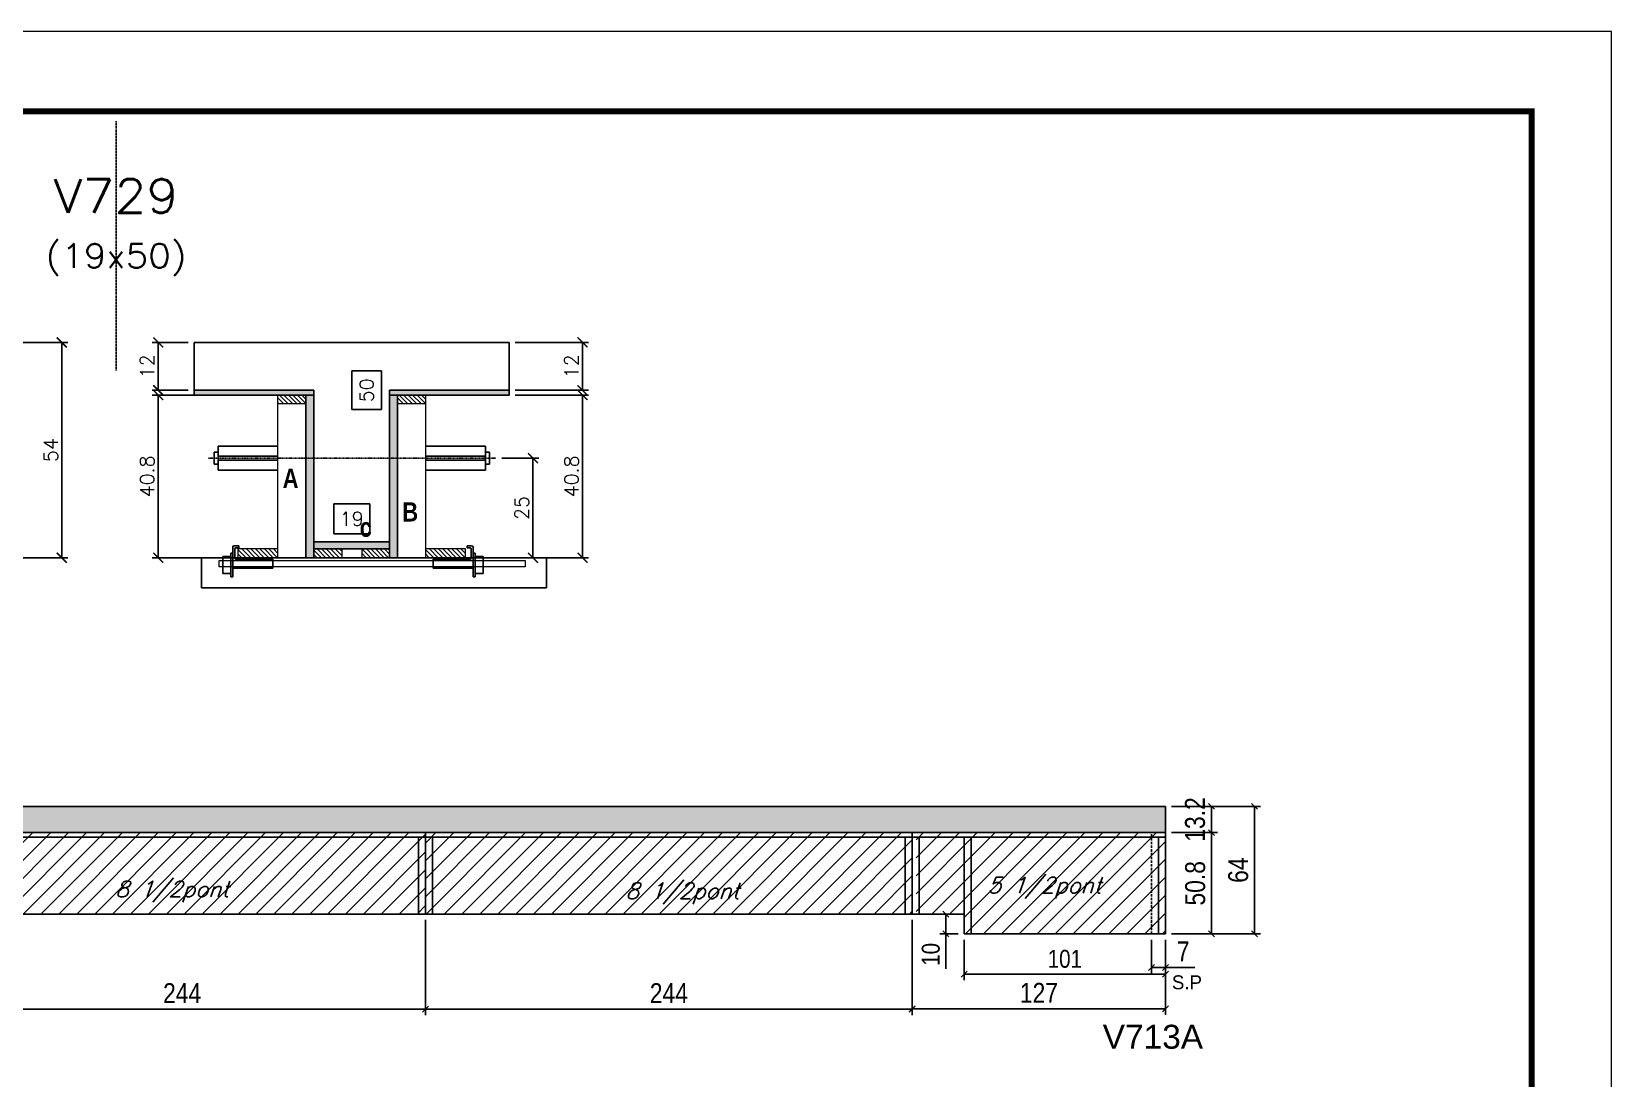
# Model space of a CAD drawing. Extents: x -20960 to -5926, y -2106 to 21915.
# Drawn here: x -9929 to -9137, y 12202 to 12727 of the extents above; entities that cross this region are included whole.
import ezdxf
from ezdxf.enums import TextEntityAlignment as Align

# ---------------------------------------------------------------- set-up
doc = ezdxf.new("R2010")
doc.units = 0
doc.linetypes.add('DASHED', pattern=[0.75, 0.5, -0.25])
doc.linetypes.add('HIDDEN', pattern=[0.375, 0.25, -0.125])
for name, color, linetype in [('5', 5, 'Continuous'), ('barrote', 251, 'Continuous'), ('COTA', 241, 'Continuous'), ('Cota Seção (2x)', 4, 'Continuous'), ('detalhes', 4, 'Continuous'), ('Painéis', 200, 'Continuous'), ('presilha', 1, 'Continuous'), ('Reaproveitamento', 251, 'Continuous'), ('SARR_2.2x7', 40, 'Continuous'), ('SARR_3.5x7', 81, 'Continuous'), ('TENSOR', 3, 'Continuous'), ('texto', 7, 'Continuous'), ('Texto de Titulo', 7, 'Continuous'), ('Texto Qtd Sarr', 242, 'Continuous')]:
    doc.layers.add(name, color=color, linetype=linetype)
for name, color, linetype, lineweight in [('CONCRETO', 251, 'Continuous', 25), ('Folhas', 255, 'Continuous', 9), ('Hachura', 251, 'Continuous', 9), ('Madeira', 126, 'Continuous', 18), ('SARRAFO DE PRESSAO', 251, 'DASHED', 9), ('SCO-___-LAJ', 2, 'Continuous', 0), ('Texto Seção', 7, 'Continuous', 15)]:
    doc.layers.add(name, color=color, linetype=linetype, lineweight=lineweight)
doc.styles.add('COTA TECNICA', font='techl___.ttf', dxfattribs={"height": 10})
doc.styles.add('COTA TECNICA-50', font='techl___.ttf', dxfattribs={"height": 9})
doc.styles.add('Romans', font='romans.shx')
doc.styles.add('ROMAS860', font='ROMAS860.SHX')
doc.styles.get("Standard").update_dxf_attribs({"font": 'arial.ttf'})
doc.styles.add('TECNICA', font='techb___.ttf', dxfattribs={"height": 10})
doc.dimstyles.new('COTA PAINEL-50', dxfattribs={"dimtxt": 9, "dimasz": 3, "dimexe": 3, "dimexo": 3, "dimgap": 3, "dimtad": 1, "dimdec": 1, "dimzin": 12, "dimdsep": 46, "dimtxsty": 'COTA TECNICA-50', "dimblk1": 'OBLIQUE', "dimblk2": 'OBLIQUE', "dimsah": 1, "dimcen": 0.9, "dimclrd": 4, "dimclre": 4, "dimclrt": 240, "dimadec": 1, "dimazin": 3, "dimtfac": 1, "dimtdec": 1, "dimtmove": 0, "dimatfit": 3, "dimfxl": 1, "dimtolj": 1, "dimtzin": 12, "dimarcsym": 0})
doc.dimstyles.new('Cota Seção (2x)', dxfattribs={"dimtxt": 7, "dimasz": 5, "dimexe": 3, "dimexo": 3, "dimgap": 2, "dimtad": 3, "dimdec": 1, "dimlfac": 0.5, "dimzin": 12, "dimdsep": 46, "dimtxsty": 'Romans', "dimblk": 'ARCHTICK', "dimcen": 0, "dimclrd": 4, "dimclre": 4, "dimclrt": 1, "dimadec": 1, "dimazin": 3, "dimtfac": 1, "dimtdec": 1, "dimtmove": 0, "dimatfit": 3, "dimldrblk": 'OBLIQUE', "dimfxl": 1, "dimtolj": 1, "dimtzin": 12, "dimarcsym": 0})
doc.dimstyles.new('Cota Seção interna', dxfattribs={"dimtxt": 7, "dimasz": 6, "dimexe": 0.18, "dimexo": 2, "dimgap": -4, "dimtad": 3, "dimdec": 1, "dimlfac": 0.5, "dimzin": 12, "dimdsep": 46, "dimtxsty": 'Romans', "dimblk": 'ARCHTICK', "dimcen": 0.09, "dimse1": 1, "dimse2": 1, "dimsd1": 1, "dimsd2": 1, "dimclrd": 180, "dimclre": 5, "dimclrt": 1, "dimadec": 0, "dimazin": 3, "dimtfac": 1, "dimtdec": 1, "dimtofl": 0, "dimtmove": 0, "dimatfit": 3, "dimldrblk": 'ARCHTICK', "dimfxl": 1, "dimtolj": 1, "dimtzin": 0, "dimarcsym": 0})
doc.dimstyles.new('PAINEL', dxfattribs={"dimtxt": 10, "dimasz": 3, "dimexe": 3, "dimexo": 3, "dimgap": 3, "dimtad": 1, "dimdec": 1, "dimzin": 12, "dimdsep": 46, "dimtxsty": 'COTA TECNICA', "dimblk1": 'OBLIQUE', "dimblk2": 'OBLIQUE', "dimsah": 1, "dimcen": 0.9, "dimclrd": 4, "dimclre": 4, "dimclrt": 240, "dimadec": 1, "dimazin": 3, "dimtfac": 1, "dimtdec": 1, "dimtmove": 0, "dimatfit": 3, "dimfxl": 1, "dimtolj": 1, "dimtzin": 12, "dimarcsym": 0})

# ---------------------------------------------------------------- blocks, each defined once
blk = doc.blocks.new('9999999999')
at = {"layer": 'Folhas'}
blk.add_lwpolyline([(98138.98, 34190.21), (99623.98, 34190.21), (99623.98, 35240.21), (98138.98, 35240.21)], close=True, dxfattribs=at)
at = {"layer": 'Folhas', "color": 30, "const_width": 3}
blk.add_lwpolyline([(98213.98, 34230.21), (99583.98, 34230.21), (99583.98, 35200.21), (98213.98, 35200.21)], close=True, dxfattribs=at)
blk = doc.blocks.new('_Oblique')
at = {"color": 0, "linetype": 'ByBlock', "lineweight": -2}
blk.add_line((-0.5, -0.5), (0.5, 0.5), dxfattribs=at)
blk = doc.blocks.new('*D1122')
at = {"layer": 'COTA', "color": 4, "linetype": 'ByBlock', "lineweight": -2, "transparency": 16777216}
for p, q in [((-9367.47, 12271.24), (-9367.47, 12254.44)), ((-9360.47, 12271.24), (-9360.47, 12254.44)), ((-9367.47, 12257.44), (-9360.47, 12257.44)), ((-9360.47, 12257.44), (-9345.74, 12257.44))]:
    blk.add_line(p, q, dxfattribs=at)
at = {"layer": 'Defpoints', "color": 0, "linetype": 'ByBlock', "transparency": 16777216}
for p in [(-9367.47, 12274.24), (-9360.47, 12274.24), (-9360.47, 12257.44)]:
    blk.add_point(p, dxfattribs=at)
at = {"layer": 'COTA', "color": 4, "linetype": 'ByBlock', "lineweight": -2, "transparency": 16777216, "xscale": 3, "yscale": 3, "zscale": 3, "rotation": 180}
blk.add_blockref('_Oblique', (-9367.47, 12257.44), dxfattribs=at)
at = {"layer": 'COTA', "color": 4, "linetype": 'ByBlock', "lineweight": -2, "transparency": 16777216, "xscale": 3, "yscale": 3, "zscale": 3}
blk.add_blockref('_Oblique', (-9360.47, 12257.44), dxfattribs=at)
at = {"layer": 'COTA', "color": 240, "linetype": 'ByBlock', "transparency": 16777216, "insert": (-9351.61, 12265.51), "char_height": 10, "attachment_point": 5, "style": 'COTA TECNICA'}
blk.add_mtext('\\A1;7', dxfattribs=at)
blk = doc.blocks.new('*D1123')
at = {"layer": 'COTA', "color": 4, "linetype": 'ByBlock', "lineweight": -2, "transparency": 16777216}
for p, q in [((-9975.47, 12281.24), (-9975.47, 12233.49)), ((-9731.47, 12281.24), (-9731.47, 12233.49)), ((-9975.47, 12236.49), (-9731.47, 12236.49))]:
    blk.add_line(p, q, dxfattribs=at)
at = {"layer": 'Defpoints', "color": 0, "linetype": 'ByBlock', "transparency": 16777216}
for p in [(-9975.47, 12284.24), (-9731.47, 12284.24), (-9731.47, 12236.49)]:
    blk.add_point(p, dxfattribs=at)
at = {"layer": 'COTA', "color": 4, "linetype": 'ByBlock', "lineweight": -2, "transparency": 16777216, "xscale": 3, "yscale": 3, "zscale": 3, "rotation": 180}
blk.add_blockref('_Oblique', (-9975.47, 12236.49), dxfattribs=at)
at = {"layer": 'COTA', "color": 4, "linetype": 'ByBlock', "lineweight": -2, "transparency": 16777216, "xscale": 3, "yscale": 3, "zscale": 3}
blk.add_blockref('_Oblique', (-9731.47, 12236.49), dxfattribs=at)
at = {"layer": 'COTA', "color": 240, "linetype": 'ByBlock', "transparency": 16777216, "insert": (-9853.47, 12244.56), "char_height": 10, "attachment_point": 5, "style": 'COTA TECNICA'}
blk.add_mtext('\\A1;244', dxfattribs=at)
blk = doc.blocks.new('*D1124')
at = {"layer": 'COTA', "color": 4, "linetype": 'ByBlock', "lineweight": -2, "transparency": 16777216}
for p, q in [((-9731.47, 12281.24), (-9731.47, 12233.49)), ((-9487.47, 12281.24), (-9487.47, 12233.49)), ((-9731.47, 12236.49), (-9487.47, 12236.49))]:
    blk.add_line(p, q, dxfattribs=at)
at = {"layer": 'Defpoints', "color": 0, "linetype": 'ByBlock', "transparency": 16777216}
for p in [(-9731.47, 12284.24), (-9487.47, 12284.24), (-9487.47, 12236.49)]:
    blk.add_point(p, dxfattribs=at)
at = {"layer": 'COTA', "color": 4, "linetype": 'ByBlock', "lineweight": -2, "transparency": 16777216, "xscale": 3, "yscale": 3, "zscale": 3, "rotation": 180}
blk.add_blockref('_Oblique', (-9731.47, 12236.49), dxfattribs=at)
at = {"layer": 'COTA', "color": 4, "linetype": 'ByBlock', "lineweight": -2, "transparency": 16777216, "xscale": 3, "yscale": 3, "zscale": 3}
blk.add_blockref('_Oblique', (-9487.47, 12236.49), dxfattribs=at)
at = {"layer": 'COTA', "color": 240, "linetype": 'ByBlock', "transparency": 16777216, "insert": (-9609.47, 12244.56), "char_height": 10, "attachment_point": 5, "style": 'COTA TECNICA'}
blk.add_mtext('\\A1;244', dxfattribs=at)
blk = doc.blocks.new('*D1125')
at = {"layer": 'COTA', "color": 4, "linetype": 'ByBlock', "lineweight": -2, "transparency": 16777216}
for p, q in [((-9487.47, 12271.24), (-9487.47, 12233.64)), ((-9360.47, 12271.24), (-9360.47, 12233.64)), ((-9487.47, 12236.64), (-9360.47, 12236.64))]:
    blk.add_line(p, q, dxfattribs=at)
at = {"layer": 'Defpoints', "color": 0, "linetype": 'ByBlock', "transparency": 16777216}
for p in [(-9487.47, 12274.24), (-9360.47, 12274.24), (-9360.47, 12236.64)]:
    blk.add_point(p, dxfattribs=at)
at = {"layer": 'COTA', "color": 4, "linetype": 'ByBlock', "lineweight": -2, "transparency": 16777216, "xscale": 3, "yscale": 3, "zscale": 3}
for p, rotation in [((-9487.47, 12236.64), 179.9991955490414), ((-9360.47, 12236.64), 359.9991955490415)]:
    blk.add_blockref('_Oblique', p, dxfattribs=dict(at, rotation=rotation))
at = {"layer": 'COTA', "color": 240, "linetype": 'ByBlock', "transparency": 16777216, "insert": (-9423.97, 12244.72), "char_height": 10, "attachment_point": 5, "rotation": 359.9992, "style": 'COTA TECNICA'}
blk.add_mtext('\\A1;127', dxfattribs=at)
blk = doc.blocks.new('*D1126')
at = {"layer": 'COTA', "color": 4, "linetype": 'ByBlock', "lineweight": -2, "transparency": 16777216}
for p, q in [((-9357.47, 12325.04), (-9334.46, 12325.04)), ((-9337.46, 12274.24), (-9337.46, 12325.04)), ((-9357.47, 12274.24), (-9334.46, 12274.24))]:
    blk.add_line(p, q, dxfattribs=at)
at = {"layer": 'Defpoints', "color": 0, "linetype": 'ByBlock', "transparency": 16777216}
for p in [(-9360.47, 12325.04), (-9337.46, 12325.04), (-9360.47, 12274.24)]:
    blk.add_point(p, dxfattribs=at)
at = {"layer": 'COTA', "color": 4, "linetype": 'ByBlock', "lineweight": -2, "transparency": 16777216, "xscale": 3, "yscale": 3, "zscale": 3}
for p, rotation in [((-9337.46, 12325.04), 90), ((-9337.46, 12274.24), 270)]:
    blk.add_blockref('_Oblique', p, dxfattribs=dict(at, rotation=rotation))
at = {"layer": 'COTA', "color": 240, "linetype": 'ByBlock', "transparency": 16777216, "insert": (-9345.59, 12299.64), "char_height": 10, "attachment_point": 5, "rotation": 90, "style": 'COTA TECNICA'}
blk.add_mtext('\\A1;50.8', dxfattribs=at)
blk = doc.blocks.new('*D1127')
at = {"layer": 'COTA', "color": 4, "linetype": 'ByBlock', "lineweight": -2, "transparency": 16777216}
for p, q in [((-9357.47, 12338.24), (-9334.46, 12338.24)), ((-9337.46, 12338.24), (-9337.46, 12325.04)), ((-9357.47, 12325.04), (-9334.46, 12325.04))]:
    blk.add_line(p, q, dxfattribs=at)
at = {"layer": 'Defpoints', "color": 0, "linetype": 'ByBlock', "transparency": 16777216}
for p in [(-9360.47, 12338.24), (-9360.47, 12325.04), (-9337.46, 12325.04)]:
    blk.add_point(p, dxfattribs=at)
at = {"layer": 'COTA', "color": 4, "linetype": 'ByBlock', "lineweight": -2, "transparency": 16777216, "xscale": 3, "yscale": 3, "zscale": 3}
for p, rotation in [((-9337.46, 12338.24), 90), ((-9337.46, 12325.04), 270)]:
    blk.add_blockref('_Oblique', p, dxfattribs=dict(at, rotation=rotation))
at = {"layer": 'COTA', "color": 240, "linetype": 'ByBlock', "transparency": 16777216, "insert": (-9345.68, 12331.64), "char_height": 10, "attachment_point": 5, "rotation": 90, "style": 'COTA TECNICA'}
blk.add_mtext('\\A1;13.2', dxfattribs=at)
blk = doc.blocks.new('*D1128')
at = {"layer": 'COTA', "color": 4, "linetype": 'ByBlock', "lineweight": -2, "transparency": 16777216}
for p, q in [((-9357.47, 12338.24), (-9312.92, 12338.24)), ((-9315.92, 12338.24), (-9315.92, 12274.24)), ((-9357.47, 12274.24), (-9312.92, 12274.24))]:
    blk.add_line(p, q, dxfattribs=at)
at = {"layer": 'Defpoints', "color": 0, "linetype": 'ByBlock', "transparency": 16777216}
for p in [(-9360.47, 12338.24), (-9360.47, 12274.24), (-9315.92, 12274.24)]:
    blk.add_point(p, dxfattribs=at)
at = {"layer": 'COTA', "color": 4, "linetype": 'ByBlock', "lineweight": -2, "transparency": 16777216, "xscale": 3, "yscale": 3, "zscale": 3}
for p, rotation in [((-9315.92, 12338.24), 90), ((-9315.92, 12274.24), 270)]:
    blk.add_blockref('_Oblique', p, dxfattribs=dict(at, rotation=rotation))
at = {"layer": 'COTA', "color": 240, "linetype": 'ByBlock', "transparency": 16777216, "insert": (-9324.02, 12306.24), "char_height": 10, "attachment_point": 5, "rotation": 90, "style": 'COTA TECNICA'}
blk.add_mtext('\\A1;64', dxfattribs=at)
blk = doc.blocks.new('titulo1')
at = {"layer": 'Defpoints', "color": 252, "linetype": 'HIDDEN', "ltscale": 2}
blk.add_line((0, 0), (0, 125), dxfattribs=at)
at = {"layer": 'Defpoints', "style": 'Romans', "oblique": 15}
blk.add_attdef('FOLHA', text='', height=10, dxfattribs=at).set_placement((0, 15.58), align=Align.MIDDLE_CENTER)
at = {"layer": 'Texto Qtd Sarr', "color": 3, "style": 'Romans', "oblique": 15}
for tag, height, p in [('TITULO', 17, (0, 71.45)), ('SEÇÃO', 12, (0, 41.55))]:
    blk.add_attdef(tag, text='', height=height, dxfattribs=at).set_placement(p, align=Align.MIDDLE_CENTER)
blk = doc.blocks.new('_ArchTick')
at = {"color": 0, "linetype": 'ByBlock', "const_width": 0.15}
blk.add_lwpolyline([(-0.5, -0.5), (0.5, 0.5)], dxfattribs=at)
blk = doc.blocks.new('*D1140')
at = {"layer": 'COTA', "color": 4, "lineweight": -2, "transparency": 16777216}
for p, q in [((-9970.8, 12570.9), (-9910.83, 12570.9)), ((-9913.83, 12570.9), (-9913.83, 12462.9)), ((-9970.8, 12462.9), (-9910.83, 12462.9))]:
    blk.add_line(p, q, dxfattribs=at)
at = {"layer": 'Defpoints', "color": 0, "transparency": 16777216}
for p in [(-9973.8, 12570.9), (-9973.8, 12462.9), (-9913.83, 12462.9)]:
    blk.add_point(p, dxfattribs=at)
at = {"layer": 'COTA', "color": 4, "lineweight": -2, "transparency": 16777216, "xscale": 5, "yscale": 5, "zscale": 5}
for p, rotation in [((-9913.83, 12570.9), 90), ((-9913.83, 12462.9), 270)]:
    blk.add_blockref('_ArchTick', p, dxfattribs=dict(at, rotation=rotation))
at = {"layer": 'COTA', "color": 1, "transparency": 16777216, "insert": (-9919.33, 12516.9), "char_height": 7, "attachment_point": 5, "rotation": 90, "style": 'Romans'}
blk.add_mtext('\\A1;54', dxfattribs=at)
blk = doc.blocks.new('*D1108')
at = {"layer": 'COTA', "color": 4, "lineweight": -2, "transparency": 16777216}
for p, q in [((-9461.47, 12271.24), (-9461.47, 12251.12)), ((-9360.47, 12271.24), (-9360.47, 12251.12)), ((-9360.47, 12254.12), (-9461.47, 12254.12))]:
    blk.add_line(p, q, dxfattribs=at)
at = {"layer": 'Defpoints', "color": 0, "transparency": 16777216}
for p in [(-9461.47, 12274.24), (-9360.47, 12274.24), (-9461.47, 12254.12)]:
    blk.add_point(p, dxfattribs=at)
at = {"layer": 'COTA', "color": 4, "lineweight": -2, "transparency": 16777216, "xscale": 3, "yscale": 3, "zscale": 3, "rotation": 180}
blk.add_blockref('_Oblique', (-9461.47, 12254.12), dxfattribs=at)
at = {"layer": 'COTA', "color": 4, "lineweight": -2, "transparency": 16777216, "xscale": 3, "yscale": 3, "zscale": 3}
blk.add_blockref('_Oblique', (-9360.47, 12254.12), dxfattribs=at)
at = {"layer": 'COTA', "color": 240, "transparency": 16777216, "insert": (-9410.97, 12261.71), "char_height": 9, "attachment_point": 5, "style": 'COTA TECNICA-50'}
blk.add_mtext('\\A1;101', dxfattribs=at)
blk = doc.blocks.new('*D1142')
at = {"layer": 'COTA', "color": 4, "lineweight": -2, "transparency": 16777216}
for p, q in [((-9464.47, 12284.24), (-9473.57, 12284.24)), ((-9470.57, 12284.24), (-9470.57, 12274.24)), ((-9464.47, 12274.24), (-9473.57, 12274.24)), ((-9470.57, 12274.24), (-9470.57, 12256.75))]:
    blk.add_line(p, q, dxfattribs=at)
at = {"layer": 'Defpoints', "color": 0, "transparency": 16777216}
for p in [(-9461.47, 12284.24), (-9470.57, 12274.24), (-9461.47, 12274.24)]:
    blk.add_point(p, dxfattribs=at)
at = {"layer": 'COTA', "color": 4, "lineweight": -2, "transparency": 16777216, "xscale": 3, "yscale": 3, "zscale": 3}
for p, rotation in [((-9470.57, 12284.24), 90), ((-9470.57, 12274.24), 270)]:
    blk.add_blockref('_Oblique', p, dxfattribs=dict(at, rotation=rotation))
at = {"layer": 'COTA', "color": 240, "transparency": 16777216, "insert": (-9478.16, 12264), "char_height": 9, "attachment_point": 5, "rotation": 90, "style": 'COTA TECNICA-50'}
blk.add_mtext('\\A1;10', dxfattribs=at)
blk = doc.blocks.new('*D1115')
at = {"layer": 'COTA', "color": 4, "lineweight": -2, "transparency": 16777216}
for p, q in [((-9686.47, 12544.5), (-9649.75, 12544.5)), ((-9652.75, 12462.9), (-9652.75, 12544.5)), ((-9704.07, 12462.9), (-9649.75, 12462.9))]:
    blk.add_line(p, q, dxfattribs=at)
at = {"layer": 'Defpoints', "color": 0, "transparency": 16777216}
for p in [(-9689.47, 12544.5), (-9652.75, 12544.5), (-9707.07, 12462.9)]:
    blk.add_point(p, dxfattribs=at)
at = {"layer": 'COTA', "color": 4, "lineweight": -2, "transparency": 16777216, "xscale": 5, "yscale": 5, "zscale": 5}
for p, rotation in [((-9652.75, 12544.5), 90), ((-9652.75, 12462.9), 270)]:
    blk.add_blockref('_ArchTick', p, dxfattribs=dict(at, rotation=rotation))
at = {"layer": 'COTA', "color": 1, "transparency": 16777216, "insert": (-9658.25, 12503.7), "char_height": 7, "attachment_point": 5, "rotation": 90, "style": 'Romans'}
blk.add_mtext('\\A1;40.8', dxfattribs=at)
blk = doc.blocks.new('*D1116')
at = {"layer": 'COTA', "color": 4, "lineweight": -2, "transparency": 16777216}
for p, q in [((-9686.47, 12570.9), (-9649.75, 12570.9)), ((-9652.75, 12546.9), (-9652.75, 12570.9)), ((-9686.47, 12546.9), (-9649.75, 12546.9))]:
    blk.add_line(p, q, dxfattribs=at)
at = {"layer": 'Defpoints', "color": 0, "transparency": 16777216}
for p in [(-9689.47, 12570.9), (-9652.75, 12570.9), (-9689.47, 12546.9)]:
    blk.add_point(p, dxfattribs=at)
at = {"layer": 'COTA', "color": 4, "lineweight": -2, "transparency": 16777216, "xscale": 5, "yscale": 5, "zscale": 5}
for p, rotation in [((-9652.75, 12570.9), 90), ((-9652.75, 12546.9), 270)]:
    blk.add_blockref('_ArchTick', p, dxfattribs=dict(at, rotation=rotation))
at = {"layer": 'COTA', "color": 1, "transparency": 16777216, "insert": (-9658.25, 12558.9), "char_height": 7, "attachment_point": 5, "rotation": 90, "style": 'Romans'}
blk.add_mtext('\\A1;12', dxfattribs=at)
blk = doc.blocks.new('*D1117')
at = {"layer": 'Cota Seção (2x)', "color": 180, "lineweight": -2, "transparency": 16777216}
for p, q in [((-9753.47, 12556.57), (-9768.47, 12556.57)), ((-9768.47, 12556.57), (-9768.47, 12537.23)), ((-9753.47, 12537.23), (-9753.47, 12556.57)), ((-9768.47, 12537.23), (-9753.47, 12537.23))]:
    blk.add_line(p, q, dxfattribs=at)
at = {"layer": 'Defpoints', "color": 0, "transparency": 16777216}
for p in [(-9749.47, 12570.9), (-9749.47, 12570.9), (-9749.47, 12470.9)]:
    blk.add_point(p, dxfattribs=at)
at = {"layer": 'Cota Seção (2x)', "color": 1, "transparency": 16777216, "insert": (-9760.97, 12546.9), "char_height": 7, "attachment_point": 5, "rotation": 90, "style": 'Romans'}
blk.add_mtext('\\A1;50', dxfattribs=at)
blk = doc.blocks.new('PRESILHA METÁLICA 1')
at = {"layer": 'presilha'}
for p, q in [((0, 13), (6, 13)), ((0, 13), (0, 0)), ((6, 15.5), (7.5, 15.5)), ((6, -2.5), (6, 15.5)), ((6, 13), (6, 0)), ((7.5, 10.6), (7.5, 19.9)), ((7.5, 15.5), (7.5, -2.5)), ((12, 21), (8.6, 21)), ((9, 11.6), (9, 18.9)), ((12, 19.5), (9.6, 19.5)), ((12, 21), (12, 19.5)), ((6, 0), (0, 0)), ((37.5, 4.1), (7.5, 4.1)), ((37.5, 11), (9.6, 11)), ((37.5, 11), (37.5, 4.1)), ((7.5, -2.5), (6, -2.5))]:
    blk.add_line(p, q, dxfattribs=at)
for centre, radius, start, end in [((8.6, 19.9), 1.14, 90, 180), ((9.6, 18.9), 0.57, 90, 180), ((9.6, 11.6), 0.57, 180, 270)]:
    blk.add_arc(centre, radius, start, end, dxfattribs=at)
blk = doc.blocks.new('*D1118')
at = {"layer": 'Cota Seção (2x)', "color": 180, "lineweight": -2, "transparency": 16777216}
for p, q in [((-9759.46, 12489.9), (-9777.46, 12489.9)), ((-9777.46, 12489.9), (-9777.46, 12474.9)), ((-9759.46, 12474.9), (-9759.46, 12489.9)), ((-9777.46, 12474.9), (-9759.46, 12474.9))]:
    blk.add_line(p, q, dxfattribs=at)
at = {"layer": 'Defpoints', "color": 0, "transparency": 16777216}
for p in [(-9749.47, 12470.9), (-9787.46, 12462.9), (-9749.47, 12462.9)]:
    blk.add_point(p, dxfattribs=at)
at = {"layer": 'Cota Seção (2x)', "color": 1, "transparency": 16777216, "insert": (-9768.46, 12482.4), "char_height": 7, "attachment_point": 5, "style": 'Romans'}
blk.add_mtext('\\A1;19', dxfattribs=at)
blk = doc.blocks.new('*D1119')
at = {"layer": 'COTA', "color": 4, "lineweight": -2, "transparency": 16777216}
for p, q in [((-9808.47, 12544.5), (-9868.44, 12544.5)), ((-9865.44, 12544.5), (-9865.44, 12462.9)), ((-9808.47, 12462.9), (-9868.44, 12462.9))]:
    blk.add_line(p, q, dxfattribs=at)
at = {"layer": 'Defpoints', "color": 0, "transparency": 16777216}
for p in [(-9805.47, 12544.5), (-9865.44, 12462.9), (-9805.47, 12462.9)]:
    blk.add_point(p, dxfattribs=at)
at = {"layer": 'COTA', "color": 4, "lineweight": -2, "transparency": 16777216, "xscale": 5, "yscale": 5, "zscale": 5}
for p, rotation in [((-9865.44, 12544.5), 90), ((-9865.44, 12462.9), 270)]:
    blk.add_blockref('_ArchTick', p, dxfattribs=dict(at, rotation=rotation))
at = {"layer": 'COTA', "color": 1, "transparency": 16777216, "insert": (-9870.94, 12503.7), "char_height": 7, "attachment_point": 5, "rotation": 90, "style": 'Romans'}
blk.add_mtext('\\A1;40.8', dxfattribs=at)
blk = doc.blocks.new('*D1120')
at = {"layer": 'COTA', "color": 4, "lineweight": -2, "transparency": 16777216}
for p, q in [((-9693.16, 12512.87), (-9674.61, 12512.87)), ((-9677.61, 12512.87), (-9677.61, 12462.9)), ((-9693.16, 12462.9), (-9674.61, 12462.9))]:
    blk.add_line(p, q, dxfattribs=at)
at = {"layer": 'Defpoints', "color": 0, "transparency": 16777216}
for p in [(-9696.16, 12512.87), (-9696.16, 12462.9), (-9677.61, 12462.9)]:
    blk.add_point(p, dxfattribs=at)
at = {"layer": 'COTA', "color": 4, "lineweight": -2, "transparency": 16777216, "xscale": 5, "yscale": 5, "zscale": 5}
for p, rotation in [((-9677.61, 12512.87), 90), ((-9677.61, 12462.9), 270)]:
    blk.add_blockref('_ArchTick', p, dxfattribs=dict(at, rotation=rotation))
at = {"layer": 'COTA', "color": 1, "transparency": 16777216, "insert": (-9683.11, 12487.88), "char_height": 7, "attachment_point": 5, "rotation": 90, "style": 'Romans'}
blk.add_mtext('\\A1;25', dxfattribs=at)
blk = doc.blocks.new('*D1121')
at = {"layer": 'COTA', "color": 4, "lineweight": -2, "transparency": 16777216}
for p, q in [((-9850.46, 12570.9), (-9868.44, 12570.9)), ((-9865.44, 12546.9), (-9865.44, 12570.9)), ((-9850.46, 12546.9), (-9868.44, 12546.9))]:
    blk.add_line(p, q, dxfattribs=at)
at = {"layer": 'Defpoints', "color": 0, "transparency": 16777216}
for p in [(-9865.44, 12570.9), (-9847.46, 12570.9), (-9847.46, 12546.9)]:
    blk.add_point(p, dxfattribs=at)
at = {"layer": 'COTA', "color": 4, "lineweight": -2, "transparency": 16777216, "xscale": 5, "yscale": 5, "zscale": 5}
for p, rotation in [((-9865.44, 12570.9), 90), ((-9865.44, 12546.9), 270)]:
    blk.add_blockref('_ArchTick', p, dxfattribs=dict(at, rotation=rotation))
at = {"layer": 'COTA', "color": 1, "transparency": 16777216, "insert": (-9870.94, 12558.9), "char_height": 7, "attachment_point": 5, "rotation": 90, "style": 'Romans'}
blk.add_mtext('\\A1;12', dxfattribs=at)

msp = doc.modelspace()

# ---------------------------------------------------------------- hatches: boundary and pattern name
at = {"layer": 'COTA', "linetype": 'ByBlock'}
h = msp.add_hatch(dxfattribs=at)
h.set_pattern_fill('AR-CONC', color=256, scale=0.03)
h.set_pattern_definition([(50, (-142980.09, -19085.5027), (5.46554007, -0.47817257), [0.5715, -6.2865]), (355, (-142980.09, -19085.503), (-1.05730264, 5.73170536), [0.4572, -5.02921753]), (100.4514447, (-142979.6345, -19085.5426), (4.40823741, 5.25353256), [0.48570026, -5.34270734]), (46.1842, (-142980.09, -19083.979), (8.13237123, -1.26126984), [0.85725, -9.42975]), (96.6355576, (-142979.412, -19084.084), (7.122124, 7.42278374), [0.7285507, -8.01406824]), (351.184151, (-142980.09, -19083.979), (7.122124, 7.42278374), [0.685799, -7.54379196]), (21, (-142979.328, -19084.3597), (4.54843174, -3.06795595), [0.5715, -6.2865]), (326, (-142979.328, -19084.36), (1.85406085, 5.52563898), [0.4572, -5.0292]), (71.451445, (-142978.949, -19084.6154), (6.40249258, 2.45768307), [0.48570026, -5.34269813]), (37.5, (-142980.09, -19085.5027), (0.092658098, 2.536651166), [0, -4.96824, 0, -5.1054, 0, -5.04825]), (7.5, (-142980.09, -19085.5027), (2.004589875, 3.005417245), [0, -2.91084, 0, -4.85394, 0, -1.92405]), (327.5, (-142981.7892, -19085.5027), (4.067717855, -0.17186232), [0, -1.905, 0, -5.9436, 0, -7.8867]), (317.5, (-142982.5512, -19085.5027), (4.44387544, 0.76279473), [0, -2.4765, 0, -3.94716, 0, -5.6007])])
h.paths.add_polyline_path([(-10286.55, 12325.04), (-9997.55, 12325.04), (-9997.55, 12284.24), (-9975.47, 12284.24), (-9975.47, 12325.04), (-9360.47, 12325.04), (-9360.47, 12338.24), (-10286.55, 12338.24)])
at = {"layer": 'Hachura'}
h = msp.add_hatch(color=256, dxfattribs=at)
h.dxf.hatch_style = 1
h.paths.add_polyline_path([(-9787.46, 12544.5), (-9787.46, 12546.9), (-9847.46, 12546.9), (-9847.46, 12544.5)])
h = msp.add_hatch(dxfattribs=at)
h.set_pattern_fill('ANSI31', color=256, scale=0.5, angle=270, style=0)
h.set_pattern_definition([(315, (13100.3545, 4236.8552), (1.12253202, 1.12253202), [])])
h.paths.add_polyline_path([(-9805.47, 12540.1), (-9805.47, 12544.5), (-9791.47, 12544.5), (-9791.47, 12540.1)])
h = msp.add_hatch(color=256, dxfattribs=at)
h.dxf.hatch_style = 1
h.paths.add_polyline_path([(-9787.47, 12544.5), (-9791.47, 12544.5), (-9791.47, 12462.9), (-9787.47, 12462.9)])
h = msp.add_hatch(color=256, dxfattribs=at)
h.dxf.hatch_style = 1
h.paths.add_polyline_path([(-9749.47, 12544.5), (-9749.47, 12546.9), (-9689.47, 12546.9), (-9689.47, 12544.5)])
h = msp.add_hatch(color=256, dxfattribs=at)
h.dxf.hatch_style = 1
h.paths.add_polyline_path([(-9745.47, 12544.5), (-9749.47, 12544.5), (-9749.47, 12462.9), (-9745.47, 12462.9)])
h = msp.add_hatch(dxfattribs=at)
h.set_pattern_fill('ANSI31', color=256, scale=0.5, angle=270, style=0)
h.set_pattern_definition([(315, (13160.3545, 4236.8552), (1.12253202, 1.12253202), [])])
h.paths.add_polyline_path([(-9745.47, 12540.1), (-9745.47, 12544.5), (-9731.47, 12544.5), (-9731.47, 12540.1)])
h = msp.add_hatch(dxfattribs=at)
h.set_pattern_fill('ANSI31', color=256, scale=0.5, angle=270, style=0)
h.set_pattern_definition([(315, (13066.3545, 4233.2552), (1.12253202, 1.12253202), [])])
h.paths.add_polyline_path([(-9805.47, 12462.9), (-9805.47, 12467.3), (-9825.47, 12467.3), (-9825.47, 12462.9)])
h = msp.add_hatch(color=256, dxfattribs=at)
h.dxf.hatch_style = 1
h.paths.add_polyline_path([(-9787.46, 12467.3), (-9787.46, 12470.9), (-9749.47, 12470.9), (-9749.47, 12467.3)])
h = msp.add_hatch(dxfattribs=at)
h.set_pattern_fill('ANSI31', color=256, scale=0.5, angle=270, style=0)
h.set_pattern_definition([(315, (13169.1565, 4233.2552), (1.12253202, 1.12253202), [])])
h.paths.add_polyline_path([(-9787.46, 12462.9), (-9787.46, 12467.3), (-9773.46, 12467.3), (-9773.46, 12462.9)])
h = msp.add_hatch(dxfattribs=at)
h.set_pattern_fill('ANSI31', color=256, scale=0.5, angle=270, style=0)
h.set_pattern_definition([(315, (13169.1545, 4233.2552), (1.12253202, 1.12253202), [])])
h.paths.add_polyline_path([(-9749.47, 12462.9), (-9749.47, 12467.3), (-9763.47, 12467.3), (-9763.47, 12462.9)])
h = msp.add_hatch(dxfattribs=at)
h.set_pattern_fill('ANSI31', color=256, scale=0.5, angle=270, style=0)
h.set_pattern_definition([(315, (13160.3545, 4233.2552), (1.12253202, 1.12253202), [])])
h.paths.add_polyline_path([(-9711.47, 12462.9), (-9711.47, 12467.3), (-9731.47, 12467.3), (-9731.47, 12462.9)])
at = {"layer": 'Reaproveitamento', "linetype": 'ByBlock'}
h = msp.add_hatch(dxfattribs=at)
h.set_pattern_fill('ANSI31', color=256, scale=2)
h.set_pattern_definition([(45, (-151039.0476, -17152.1), (-4.49012806, 4.49012806), [])])
h.paths.add_polyline_path([(-9894.85, 12287.46), (-9827.23, 12287.46), (-9821.74, 12303.43), (-9889.35, 12303.43)], flags=24)
h.paths.add_polyline_path([(-9975.47, 12284.24), (-9731.47, 12284.24), (-9731.47, 12325.04), (-9975.47, 12325.04)])
h = msp.add_hatch(dxfattribs=at)
h.set_pattern_fill('ANSI31', color=256, scale=2)
h.set_pattern_definition([(45, (-152624.0476, -17152.1), (-4.49012806, 4.49012806), [])])
h.paths.add_polyline_path([(-9639.05, 12286.59), (-9571.43, 12286.59), (-9565.93, 12302.56), (-9633.55, 12302.56)], flags=24)
h.paths.add_polyline_path([(-9731.47, 12284.24), (-9487.47, 12284.24), (-9487.47, 12325.04), (-9731.47, 12325.04)])
h = msp.add_hatch(dxfattribs=at)
h.set_pattern_fill('ANSI31', color=256, scale=2)
h.set_pattern_definition([(45, (-152622.0476, -17152.1), (-4.49012806, 4.49012806), [])])
h.paths.add_polyline_path([(-9457.54, 12289.37), (-9389.92, 12289.37), (-9384.42, 12305.34), (-9452.04, 12305.34)], flags=24)
h.paths.add_polyline_path([(-9485.47, 12284.24), (-9461.47, 12284.24), (-9461.47, 12274.24), (-9360.47, 12274.24), (-9360.47, 12325.04), (-9485.47, 12325.04)])

# ---------------------------------------------------------------- linework, layer by layer
at = {"ltscale": 3}
for p, q in [((-9837.47, 12515.87), (-9837.47, 12509.87)), ((-9835.47, 12515.87), (-9837.47, 12515.87)), ((-9835.47, 12518.87), (-9835.47, 12506.87)), ((-9835.47, 12518.87), (-9805.47, 12518.87)), ((-9805.47, 12513.87), (-9835.47, 12513.87)), ((-9701.47, 12518.87), (-9731.47, 12518.87)), ((-9731.47, 12513.87), (-9701.47, 12513.87)), ((-9701.47, 12518.87), (-9701.47, 12506.87)), ((-9699.47, 12515.87), (-9701.47, 12515.87)), ((-9699.47, 12515.87), (-9699.47, 12509.87)), ((-9835.47, 12509.87), (-9837.47, 12509.87)), ((-9805.47, 12511.87), (-9835.47, 12511.87)), ((-9835.47, 12506.87), (-9805.47, 12506.87)), ((-9731.47, 12511.87), (-9701.47, 12511.87)), ((-9701.47, 12506.87), (-9731.47, 12506.87)), ((-9701.47, 12509.87), (-9699.47, 12509.87))]:
    msp.add_line(p, q, dxfattribs=at)
at = {"layer": 'barrote'}
msp.add_lwpolyline([(-9843.83, 12447.9), (-9670.86, 12447.9), (-9670.86, 12462.9), (-9843.83, 12462.9)], close=True, dxfattribs=at)
at = {"layer": 'CONCRETO'}
for p, q in [((-9749.47, 12570.9), (-9847.46, 12570.9)), ((-9847.46, 12570.9), (-9847.46, 12546.9)), ((-9689.47, 12570.9), (-9749.47, 12570.9)), ((-9749.47, 12570.9), (-9749.47, 12570.9)), ((-9689.47, 12546.9), (-9689.47, 12570.9)), ((-9847.46, 12546.9), (-9787.47, 12546.9)), ((-9787.47, 12546.9), (-9787.47, 12467.3)), ((-9749.47, 12470.9), (-9749.47, 12546.9)), ((-9749.47, 12546.9), (-9689.47, 12546.9)), ((-9787.47, 12467.3), (-9787.46, 12467.3)), ((-9787.46, 12467.3), (-9787.46, 12470.9)), ((-9787.46, 12470.9), (-9749.47, 12470.9))]:
    msp.add_line(p, q, dxfattribs=at)
at = {"layer": 'COTA', "linetype": 'ByBlock'}
for p, q in [((-10286.55, 12338.24), (-9360.47, 12338.24)), ((-9360.47, 12338.24), (-9360.47, 12325.04))]:
    msp.add_line(p, q, dxfattribs=at)
at = {"layer": 'Madeira'}
for points in [[(-9805.47, 12540.1), (-9805.47, 12544.5), (-9791.47, 12544.5), (-9791.47, 12540.1)], [(-9805.47, 12544.5), (-9791.47, 12544.5), (-9791.47, 12462.9), (-9805.47, 12462.9)], [(-9745.47, 12540.1), (-9745.47, 12544.5), (-9731.47, 12544.5), (-9731.47, 12540.1)], [(-9745.47, 12544.5), (-9731.47, 12544.5), (-9731.47, 12462.9), (-9745.47, 12462.9)], [(-9805.47, 12462.9), (-9805.47, 12467.3), (-9825.47, 12467.3), (-9825.47, 12462.9)], [(-9787.46, 12462.9), (-9787.46, 12467.3), (-9773.46, 12467.3), (-9773.46, 12462.9)], [(-9749.47, 12462.9), (-9749.47, 12467.3), (-9763.47, 12467.3), (-9763.47, 12462.9)], [(-9711.47, 12462.9), (-9711.47, 12467.3), (-9731.47, 12467.3), (-9731.47, 12462.9)]]:
    msp.add_lwpolyline(points, close=True, dxfattribs=at)
at = {"layer": 'Painéis', "linetype": 'ByBlock'}
for p, q in [((-9975.47, 12325.04), (-9360.47, 12325.04)), ((-9731.47, 12284.24), (-9731.47, 12325.04)), ((-9487.47, 12284.24), (-9487.47, 12325.04)), ((-9360.47, 12325.04), (-9360.47, 12274.24)), ((-9461.47, 12284.24), (-9975.47, 12284.24)), ((-9461.47, 12274.24), (-9461.47, 12284.24)), ((-9360.47, 12274.24), (-9461.47, 12274.24))]:
    msp.add_line(p, q, dxfattribs=at)
at = {"layer": 'Painéis'}
for points in [[(-9787.46, 12544.5), (-9787.46, 12546.9), (-9847.46, 12546.9), (-9847.46, 12544.5)], [(-9787.47, 12544.5), (-9791.47, 12544.5), (-9791.47, 12462.9), (-9787.47, 12462.9)], [(-9749.47, 12544.5), (-9749.47, 12546.9), (-9689.47, 12546.9), (-9689.47, 12544.5)], [(-9745.47, 12544.5), (-9749.47, 12544.5), (-9749.47, 12462.9), (-9745.47, 12462.9)], [(-9787.46, 12467.3), (-9787.46, 12470.9), (-9749.47, 12470.9), (-9749.47, 12467.3)]]:
    msp.add_lwpolyline(points, close=True, dxfattribs=at)
at = {"layer": 'SARR_2.2x7', "linetype": 'Continuous'}
msp.add_line((-9960.47, 12322.84), (-9360.47, 12322.84), dxfattribs=at)
at = {"layer": 'SARR_2.2x7', "linetype": 'HIDDEN', "ltscale": 5}
msp.add_line((-9367.47, 12274.24), (-9367.47, 12325.04), dxfattribs=at)
at = {"layer": 'SARR_3.5x7'}
for p, q in [((-9734.97, 12322.84), (-9734.97, 12284.24)), ((-9727.97, 12322.84), (-9727.97, 12284.24)), ((-9490.97, 12322.84), (-9490.97, 12284.24)), ((-9483.97, 12322.84), (-9483.97, 12284.24)), ((-9461.47, 12322.84), (-9461.47, 12274.24)), ((-9457.97, 12322.84), (-9457.97, 12274.24)), ((-9363.97, 12322.84), (-9363.97, 12274.24))]:
    msp.add_line(p, q, dxfattribs=at)
at = {"layer": 'SCO-___-LAJ', "color": 1}
msp.add_lwpolyline([(-9834.83, 12461.57), (-9681.52, 12461.57), (-9681.52, 12458.37), (-9834.83, 12458.37)], close=True, dxfattribs=at)
at = {"layer": 'TENSOR', "linetype": 'HIDDEN', "ltscale": 0.5}
msp.add_line((-9840.47, 12512.87), (-9696.16, 12512.87), dxfattribs=at)

# ---------------------------------------------------------------- block references
at = {"layer": 'presilha', "yscale": 0.6666666666666666, "zscale": 0.6666666666666666}
for p, xscale in [((-9833.04, 12454.93), 0.6666666666666666), ((-9702.6, 12454.93), -0.6666666666666666)]:
    msp.add_blockref('PRESILHA METÁLICA 1', p, dxfattribs=dict(at, xscale=xscale))
at = {"layer": 'SARRAFO DE PRESSAO', "color": 6, "linetype": 'ByBlock'}
msp.add_blockref('9999999999', (-108760.98, -22513.42), dxfattribs=at)
at = {"layer": 'Texto Seção'}
ref = msp.add_blockref('titulo1', (-9886.59, 12556.85), dxfattribs=at)
ref.add_attrib('TITULO', 'V729', dxfattribs={"layer": 'Texto de Titulo', "color": 7, "height": 17, "style": 'Romans', "width": 1.1}).set_placement((-9886.59, 12644.35), align=Align.MIDDLE_CENTER)
ref.add_attrib('SEÇÃO', '(19x50)', dxfattribs={"layer": 'Texto de Titulo', "color": 7, "height": 12, "style": 'Romans', "width": 1.1}).set_placement((-9886.59, 12614.35), align=Align.MIDDLE_CENTER)

# ---------------------------------------------------------------- texts
at = {"layer": '5', "linetype": 'Continuous'}
msp.add_text('V713A', height=12, rotation=359.99996, dxfattribs=at).set_placement((-9392, 12216.69))
at = {"layer": 'detalhes', "style": 'TECNICA'}
for s, p in [('A', (-9803.07, 12497.93)), ('B', (-9743.11, 12481.09)), ('c', (-9764.49, 12473.39))]:
    msp.add_text(s, height=9.6, dxfattribs=at).set_placement(p)
at = {"layer": 'texto', "color": 2, "char_height": 8, "attachment_point": 5, "style": 'Romans'}
for s, insert in [('{\\Q19;\\C256;8 1/2pont}', (-9858.48, 12295.45)), ('{\\Q19;\\C256;8 1/2pont}', (-9602.68, 12294.57)), ('{\\Q19;\\C256;5 1/2pont}', (-9421.17, 12297.35))]:
    msp.add_mtext(s, dxfattribs=dict(at, insert=insert))
at = {"layer": 'texto', "color": 4, "insert": (-9349.77, 12249.94), "char_height": 7, "attachment_point": 5, "style": 'ROMAS860'}
msp.add_mtext('S.P', dxfattribs=at)

# ---------------------------------------------------------------- dimensions: what is measured, and where the dimension line sits
at = {"layer": 'COTA'}
for base, p1, p2, picture, middle in [((-9913.83, 12462.9), (-9973.8, 12570.9), (-9973.8, 12462.9), '*D1140', (-9919.33, 12516.9)), ((-9865.44, 12570.9), (-9847.46, 12546.9), (-9847.46, 12570.9), '*D1121', (-9870.94, 12558.9)), ((-9652.75, 12570.9), (-9689.47, 12546.9), (-9689.47, 12570.9), '*D1116', (-9658.25, 12558.9)), ((-9865.44, 12462.9), (-9805.47, 12544.5), (-9805.47, 12462.9), '*D1119', (-9870.94, 12503.7)), ((-9652.75, 12544.5), (-9707.07, 12462.9), (-9689.47, 12544.5), '*D1115', (-9658.25, 12503.7)), ((-9677.61, 12462.9), (-9696.16, 12512.87), (-9696.16, 12462.9), '*D1120', (-9683.11, 12487.88))]:
    dim = msp.add_linear_dim(base=base, p1=p1, p2=p2, angle=90, dimstyle='Cota Seção (2x)', dxfattribs=at)
    dim.commit()
    dim.dimension.update_dxf_attribs({"geometry": picture, "text_midpoint": middle})
at = {"layer": 'COTA', "linetype": 'ByBlock'}
dim = msp.add_linear_dim(base=(-9337.46, 12325.04), p1=(-9360.47, 12338.24), p2=(-9360.47, 12325.04), angle=270, dimstyle='PAINEL', dxfattribs=at)
dim.commit()
dim.dimension.update_dxf_attribs({"geometry": '*D1127', "text_midpoint": (-9337.46, 12331.64), "dimtype": 161})
for p1, p2, distance, picture, middle in [((-9360.47, 12338.24), (-9360.47, 12274.24), 44.55, '*D1128', (-9324.02, 12306.24)), ((-9360.47, 12274.24), (-9360.47, 12325.04), -23.01, '*D1126', (-9345.59, 12299.64)), ((-9975.47, 12284.24), (-9731.47, 12284.24), -47.75, '*D1123', (-9853.47, 12244.56)), ((-9731.47, 12284.24), (-9487.47, 12284.24), -47.75, '*D1124', (-9609.47, 12244.56)), ((-9487.47, 12274.24), (-9360.47, 12274.24), -37.6, '*D1125', (-9423.97, 12244.72))]:
    dim = msp.add_aligned_dim(p1=p1, p2=p2, distance=distance, dimstyle='PAINEL', dxfattribs=at)
    dim.commit()
    dim.dimension.update_dxf_attribs({"geometry": picture, "text_midpoint": middle})
at = {"layer": 'COTA', "color": 1}
dim = msp.add_linear_dim(base=(-9470.57, 12274.24), p1=(-9461.47, 12284.24), p2=(-9461.47, 12274.24), angle=90, dimstyle='COTA PAINEL-50', dxfattribs=at)
dim.commit()
dim.dimension.update_dxf_attribs({"geometry": '*D1142', "text_midpoint": (-9478.16, 12264)})
dim = msp.add_linear_dim(base=(-9461.47, 12254.12), p1=(-9360.47, 12274.24), p2=(-9461.47, 12274.24), dimstyle='COTA PAINEL-50', dxfattribs=at)
dim.commit()
dim.dimension.update_dxf_attribs({"geometry": '*D1108', "text_midpoint": (-9410.97, 12261.71)})
at = {"layer": 'COTA', "linetype": 'ByBlock'}
dim = msp.add_linear_dim(base=(-9360.47, 12257.44), p1=(-9367.47, 12274.24), p2=(-9360.47, 12274.24), angle=180, dimstyle='PAINEL', dxfattribs=at)
dim.commit()
dim.dimension.update_dxf_attribs({"geometry": '*D1122', "text_midpoint": (-9351.61, 12265.51)})
at = {"layer": 'Cota Seção (2x)'}
dim = msp.add_linear_dim(base=(-9749.47, 12570.9), p1=(-9749.47, 12470.9), p2=(-9749.47, 12570.9), angle=90, dimstyle='Cota Seção interna', dxfattribs=at)
dim.commit()
dim.dimension.update_dxf_attribs({"geometry": '*D1117', "text_midpoint": (-9749.47, 12546.9), "dimtype": 160})
dim = msp.add_linear_dim(base=(-9749.47, 12470.9), p1=(-9787.46, 12462.9), p2=(-9749.47, 12462.9), dimstyle='Cota Seção interna', dxfattribs=at)
dim.commit()
dim.dimension.update_dxf_attribs({"geometry": '*D1118', "text_midpoint": (-9768.46, 12482.4)})

doc.saveas('drawing.dxf')
